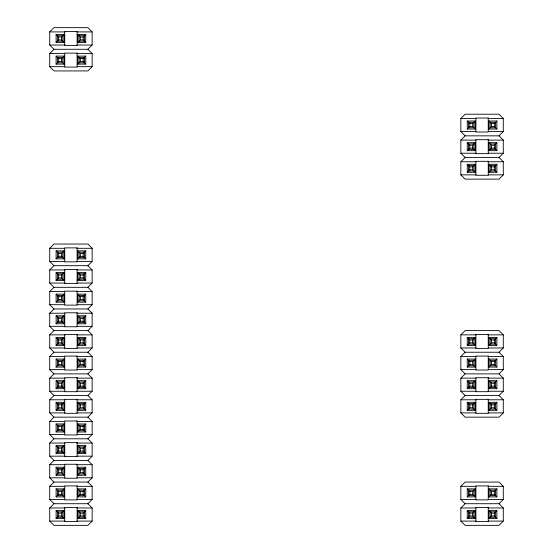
<?xml version="1.0" encoding="UTF-8"?>
<svg xmlns="http://www.w3.org/2000/svg" width="553" height="553" viewBox="0 0 553 553"><rect width="100%" height="100%" fill="white"/><g stroke="black" fill="none" stroke-linecap="round" stroke-linejoin="round"><path stroke-width="0.83" d="M49.715 31.908L53.973 27.65L87.879 27.65L92.144 31.908L92.144 45.028L87.879 49.286L53.973 49.286L49.715 45.028L49.715 31.908L64.749 31.908M56.102 42.47L58.659 39.92L61.556 39.92L64.113 42.47L64.113 34.466L56.102 34.466L56.102 42.47L64.113 42.47M61.556 39.92L61.556 37.023L64.113 34.466M87.879 49.286L92.144 53.551L92.144 66.671L87.879 70.929L53.973 70.929L49.715 66.671L49.715 53.551L53.973 49.286M56.102 64.113L58.659 61.556L61.556 61.556L64.113 64.113L64.113 56.102L56.102 56.102L56.102 64.113L64.113 64.113M61.556 61.556L61.556 58.659L64.113 56.102M77.745 42.47L80.303 39.92L83.199 39.92L85.75 42.47L77.745 42.47L77.745 34.466L85.75 34.466L85.75 42.47M83.199 39.92L83.199 37.023L85.75 34.466M77.745 64.113L80.303 61.556L83.199 61.556L85.75 64.113L77.745 64.113L77.745 56.102L85.75 56.102L85.75 64.113M83.199 61.556L83.199 58.659L85.75 56.102M49.715 248.304L53.973 244.039L87.879 244.039L92.144 248.304L92.144 261.424L87.879 265.682L53.973 265.682L49.715 261.424L49.715 248.304L64.749 248.304M56.102 258.866L58.659 256.309L61.556 256.309L64.113 258.866L64.113 250.855L56.102 250.855L56.102 258.866L64.113 258.866M61.556 256.309L61.556 253.412L64.113 250.855M53.973 287.318L49.715 291.576L49.715 304.696L53.973 308.961L87.879 308.961L92.144 304.696L92.144 291.576L87.879 287.318L53.973 287.318L49.715 283.06L49.715 269.94L53.973 265.682M56.102 280.502L58.659 277.952L61.556 277.952L64.113 280.502L64.113 272.498L56.102 272.498L56.102 280.502L64.113 280.502M61.556 277.952L61.556 275.048L64.113 272.498M77.745 258.866L80.303 256.309L83.199 256.309L85.75 258.866L77.745 258.866L77.745 250.855L85.75 250.855L85.75 258.866M83.199 256.309L83.199 253.412L85.75 250.855M56.102 302.145L58.659 299.588L61.556 299.588L64.113 302.145L64.113 294.134L56.102 294.134L56.102 302.145L64.113 302.145M61.556 299.588L61.556 296.691L64.113 294.134M77.745 280.502L80.303 277.952L83.199 277.952L85.75 280.502L77.745 280.502L77.745 272.498L85.75 272.498L85.75 280.502M83.199 277.952L83.199 275.048L85.75 272.498M53.973 330.597L49.715 334.855L49.715 347.975L53.973 352.24L87.879 352.24L92.144 347.975L92.144 334.855L87.879 330.597L53.973 330.597L49.715 326.339L49.715 313.219L53.973 308.961M87.879 287.318L92.144 283.06L92.144 269.94L87.879 265.682M56.102 323.781L58.659 321.224L61.556 321.224L64.113 323.781L64.113 315.777L56.102 315.777L56.102 323.781L64.113 323.781M56.102 315.777L58.659 318.328L61.556 318.328L64.113 315.777M77.745 302.145L80.303 299.588L83.199 299.588L85.75 302.145L77.745 302.145L77.745 294.134L85.75 294.134L85.75 302.145M83.199 299.588L83.199 296.691L85.75 294.134M56.102 345.425L58.659 342.867L61.556 342.867L64.113 345.425L64.113 337.413L56.102 337.413L56.102 345.425L64.113 345.425M61.556 342.867L61.556 339.971L64.113 337.413M77.745 323.781L80.303 321.224L83.199 321.224L85.75 323.781L77.745 323.781L77.745 315.777L85.75 315.777L85.75 323.781M83.199 321.224L83.199 318.328L85.75 315.777M53.973 373.876L49.715 378.134L49.715 391.254L53.973 395.513L87.879 395.513L92.144 391.254L92.144 378.134L87.879 373.876L53.973 373.876L49.715 369.618L49.715 356.498L53.973 352.24M87.879 330.597L92.144 326.339L92.144 313.219L87.879 308.961M56.102 367.061L58.659 364.503L61.556 364.503L64.113 367.061L64.113 359.049L56.102 359.049L56.102 367.061L64.113 367.061M61.556 364.503L61.556 361.607L64.113 359.049M77.745 345.425L80.303 342.867L83.199 342.867L85.75 345.425L77.745 345.425L77.745 337.413L85.75 337.413L85.75 345.425M83.199 342.867L83.199 339.971L85.75 337.413M56.102 388.697L58.659 386.146L61.556 386.146L64.113 388.697L64.113 380.692L56.102 380.692L56.102 388.697L64.113 388.697M61.556 386.146L61.556 383.25L64.113 380.692M77.745 367.061L80.303 364.503L83.199 364.503L85.75 367.061L77.745 367.061L77.745 359.049L85.75 359.049L85.75 367.061M83.199 364.503L83.199 361.607L85.75 359.049M53.973 417.156L49.715 421.414L49.715 434.534L53.973 438.792L87.879 438.792L92.144 434.534L92.144 421.414L87.879 417.156L53.973 417.156L49.715 412.897L49.715 399.778L53.973 395.513M87.879 373.876L92.144 369.618L92.144 356.498L87.879 352.24M56.102 410.34L58.659 407.782L61.556 407.782L64.113 410.34L64.113 402.328L56.102 402.328L56.102 410.34L64.113 410.34M56.102 402.328L58.659 404.886L61.556 404.886L64.113 402.328M77.745 388.697L80.303 386.146L83.199 386.146L85.75 388.697L85.75 380.692L77.745 380.692L77.745 388.697L85.75 388.697M83.199 386.146L83.199 383.25L85.75 380.692M56.102 431.976L58.659 429.425L61.556 429.425L64.113 431.976L64.113 423.971L56.102 423.971L56.102 431.976L64.113 431.976M61.556 429.425L61.556 426.529L64.113 423.971M77.745 410.34L80.303 407.782L83.199 407.782L85.75 410.34L85.75 402.328L77.745 402.328L77.745 410.34L85.75 410.34M83.199 407.782L83.199 404.886L85.75 402.328M53.973 460.435L49.715 464.693L49.715 477.813L53.973 482.071L87.879 482.071L92.144 477.813L92.144 464.693L87.879 460.435L53.973 460.435L49.715 456.17L49.715 443.05L53.973 438.792M87.879 417.156L92.144 412.897L92.144 399.778L87.879 395.513M56.102 453.619L58.659 451.061L61.556 451.061L64.113 453.619L64.113 445.607L56.102 445.607L56.102 453.619L64.113 453.619M61.556 451.061L61.556 448.165L64.113 445.607M77.745 431.976L80.303 429.425L83.199 429.425L85.75 431.976L85.75 423.971L77.745 423.971L77.745 431.976L85.75 431.976M83.199 429.425L83.199 426.529L85.75 423.971M56.102 475.255L58.659 472.697L61.556 472.697L64.113 475.255L64.113 467.25L56.102 467.25L56.102 475.255L64.113 475.255M61.556 472.697L61.556 469.801L64.113 467.25M77.745 453.619L80.303 451.061L83.199 451.061L85.75 453.619L77.745 453.619L77.745 445.607L85.75 445.607L85.75 453.619M83.199 451.061L83.199 448.165L85.75 445.607M53.973 503.714L49.715 507.972L49.715 521.092L53.973 525.35L87.879 525.35L92.144 521.092L92.144 507.972L87.879 503.714L53.973 503.714L49.715 499.449L49.715 486.329L53.973 482.071M87.879 460.435L92.144 456.17L92.144 443.05L87.879 438.792M56.102 496.898L58.659 494.341L61.556 494.341L64.113 496.898L64.113 488.887L56.102 488.887L56.102 496.898L64.113 496.898M61.556 494.341L61.556 491.444L64.113 488.887M77.745 475.255L80.303 472.697L83.199 472.697L85.75 475.255L85.75 467.25L77.745 467.25L77.745 475.255L85.75 475.255M83.199 472.697L83.199 469.801L85.75 467.25M56.102 518.534L58.659 515.977L61.556 515.977L64.113 518.534L64.113 510.53L56.102 510.53L56.102 518.534L64.113 518.534M61.556 515.977L61.556 513.08L64.113 510.53M77.745 496.898L80.303 494.341L83.199 494.341L85.75 496.898L77.745 496.898L77.745 488.887L85.75 488.887L85.75 496.898M83.199 494.341L83.199 491.444L85.75 488.887M460.856 118.466L465.121 114.208L499.027 114.208L503.285 118.466L503.285 131.586L499.027 135.844L465.121 135.844L460.856 131.586L460.856 118.466L475.898 118.466M87.879 503.714L92.144 499.449L92.144 486.329L87.879 482.071M77.745 518.534L80.303 515.977L83.199 515.977L85.75 518.534L85.75 510.53L77.745 510.53L77.745 518.534L85.75 518.534M83.199 515.977L83.199 513.08L85.75 510.53M467.25 129.029L469.801 126.471L472.697 126.471L475.255 129.029L475.255 121.024L467.25 121.024L467.25 129.029L475.255 129.029M472.697 126.471L472.697 123.575L475.255 121.024M465.121 157.487L460.856 161.746L460.856 174.866L465.121 179.124L499.027 179.124L503.285 174.866L503.285 161.746L499.027 157.487L465.121 157.487L460.856 153.222L460.856 140.103L465.121 135.844M467.25 150.672L469.801 148.114L472.697 148.114L475.255 150.672L475.255 142.66L467.25 142.66L467.25 150.672L475.255 150.672M472.697 148.114L472.697 145.218L475.255 142.66M488.887 129.029L491.444 126.471L494.341 126.471L496.898 129.029L488.887 129.029L488.887 121.024L496.898 121.024L496.898 129.029M494.341 126.471L494.341 123.575L496.898 121.024M467.25 172.308L469.801 169.75L472.697 169.75L475.255 172.308L475.255 164.303L467.25 164.303L467.25 172.308L475.255 172.308M472.697 169.75L472.697 166.854L475.255 164.303M488.887 150.672L491.444 148.114L494.341 148.114L496.898 150.672L488.887 150.672L488.887 142.66L496.898 142.66L496.898 150.672M494.341 148.114L494.341 145.218L496.898 142.66M499.027 157.487L503.285 153.222L503.285 140.103L499.027 135.844M488.887 172.308L491.444 169.75L494.341 169.75L496.898 172.308L496.898 164.303L488.887 164.303L488.887 172.308L496.898 172.308M494.341 169.75L494.341 166.854L496.898 164.303M460.856 334.855L465.121 330.597L499.027 330.597L503.285 334.855L503.285 347.975L499.027 352.24L465.121 352.24L460.856 347.975L460.856 334.855L475.898 334.855M467.25 345.425L469.801 342.867L472.697 342.867L475.255 345.425L475.255 337.413L467.25 337.413L467.25 345.425L475.255 345.425M472.697 342.867L472.697 339.971L475.255 337.413M465.121 373.876L460.856 378.134L460.856 391.254L465.121 395.513L499.027 395.513L503.285 391.254L503.285 378.134L499.027 373.876L465.121 373.876L460.856 369.618L460.856 356.498L465.121 352.24M467.25 367.061L469.801 364.503L472.697 364.503L475.255 367.061L475.255 359.049L467.25 359.049L467.25 367.061L475.255 367.061M472.697 364.503L472.697 361.607L475.255 359.049M488.887 345.425L491.444 342.867L494.341 342.867L496.898 345.425L496.898 337.413L488.887 337.413L488.887 345.425L496.898 345.425M494.341 342.867L494.341 339.971L496.898 337.413M467.25 388.697L469.801 386.146L472.697 386.146L475.255 388.697L475.255 380.692L467.25 380.692L467.25 388.697L475.255 388.697M467.25 380.692L469.801 383.25L472.697 383.25L475.255 380.692M488.887 367.061L491.444 364.503L494.341 364.503L496.898 367.061L496.898 359.049L488.887 359.049L488.887 367.061L496.898 367.061M494.341 364.503L494.341 361.607L496.898 359.049M499.027 395.513L503.285 399.778L503.285 412.897L499.027 417.156L465.121 417.156L460.856 412.897L460.856 399.778L465.121 395.513M499.027 373.876L503.285 369.618L503.285 356.498L499.027 352.24M467.25 410.34L469.801 407.782L472.697 407.782L475.255 410.34L475.255 402.328L467.25 402.328L467.25 410.34L475.255 410.34M467.25 402.328L469.801 404.886L472.697 404.886L475.255 402.328M488.887 388.697L491.444 386.146L494.341 386.146L496.898 388.697L496.898 380.692L488.887 380.692L488.887 388.697L496.898 388.697M494.341 386.146L494.341 383.25L496.898 380.692M488.887 410.34L491.444 407.782L494.341 407.782L496.898 410.34L496.898 402.328L488.887 402.328L488.887 410.34L496.898 410.34M494.341 407.782L494.341 404.886L496.898 402.328M460.856 486.329L465.121 482.071L499.027 482.071L503.285 486.329L503.285 499.449L499.027 503.714L465.121 503.714L460.856 499.449L460.856 486.329L475.898 486.329M467.25 496.898L469.801 494.341L472.697 494.341L475.255 496.898L475.255 488.887L467.25 488.887L467.25 496.898L475.255 496.898M472.697 494.341L472.697 491.444L475.255 488.887M499.027 503.714L503.285 507.972L503.285 521.092L499.027 525.35L465.121 525.35L460.856 521.092L460.856 507.972L465.121 503.714M467.25 518.534L469.801 515.977L472.697 515.977L475.255 518.534L475.255 510.53L467.25 510.53L467.25 518.534L475.255 518.534M472.697 515.977L472.697 513.08L475.255 510.53M488.887 496.898L491.444 494.341L494.341 494.341L496.898 496.898L496.898 488.887L488.887 488.887L488.887 496.898L496.898 496.898M494.341 494.341L494.341 491.444L496.898 488.887M488.887 518.534L491.444 515.977L494.341 515.977L496.898 518.534L496.898 510.53L488.887 510.53L488.887 518.534L496.898 518.534M494.341 515.977L494.341 513.08L496.898 510.53M77.102 31.908L92.144 31.908M56.102 34.466L58.659 37.023L61.556 37.023M77.745 34.466L80.303 37.023L83.199 37.023M49.715 45.028L64.749 45.028M77.102 45.028L92.144 45.028M49.715 53.551L64.749 53.551M77.102 53.551L92.144 53.551M56.102 56.102L58.659 58.659L61.556 58.659M77.745 56.102L80.303 58.659L83.199 58.659M49.715 66.671L64.749 66.671M77.102 66.671L92.144 66.671M488.251 118.466L503.285 118.466M467.25 121.024L469.801 123.575L472.697 123.575M488.887 121.024L491.444 123.575L494.341 123.575M460.856 131.586L475.898 131.586M488.251 131.586L503.285 131.586M460.856 140.103L475.898 140.103M488.251 140.103L503.285 140.103M467.25 142.66L469.801 145.218L472.697 145.218M488.887 142.66L491.444 145.218L494.341 145.218M460.856 153.222L475.898 153.222M488.251 153.222L503.285 153.222M460.856 161.746L475.898 161.746M488.251 161.746L503.285 161.746M467.25 164.303L469.801 166.854L472.697 166.854M488.887 164.303L491.444 166.854L494.341 166.854M460.856 174.866L475.898 174.866M488.251 174.866L503.285 174.866M77.102 248.304L92.144 248.304M56.102 250.855L58.659 253.412L61.556 253.412M77.745 250.855L80.303 253.412L83.199 253.412M49.715 261.424L64.749 261.424M77.102 261.424L92.144 261.424M49.715 269.94L64.749 269.94M77.102 269.94L92.144 269.94M56.102 272.498L58.659 275.048L61.556 275.048M77.745 272.498L80.303 275.048L83.199 275.048M49.715 283.06L64.749 283.06M77.102 283.06L92.144 283.06M49.715 291.576L64.749 291.576M77.102 291.576L92.144 291.576M56.102 294.134L58.659 296.691L61.556 296.691M77.745 294.134L80.303 296.691L83.199 296.691M49.715 304.696L64.749 304.696M77.102 304.696L92.144 304.696M49.715 313.219L64.749 313.219M77.102 313.219L92.144 313.219M77.745 315.777L80.303 318.328L83.199 318.328M49.715 326.339L64.749 326.339M77.102 326.339L92.144 326.339M49.715 334.855L64.749 334.855M77.102 334.855L92.144 334.855M488.251 334.855L503.285 334.855M56.102 337.413L58.659 339.971L61.556 339.971M77.745 337.413L80.303 339.971L83.199 339.971M467.25 337.413L469.801 339.971L472.697 339.971M488.887 337.413L491.444 339.971L494.341 339.971M49.715 347.975L64.749 347.975M77.102 347.975L92.144 347.975M460.856 347.975L475.898 347.975M488.251 347.975L503.285 347.975M49.715 356.498L64.749 356.498M77.102 356.498L92.144 356.498M460.856 356.498L475.898 356.498M488.251 356.498L503.285 356.498M56.102 359.049L58.659 361.607L61.556 361.607M77.745 359.049L80.303 361.607L83.199 361.607M467.25 359.049L469.801 361.607L472.697 361.607M488.887 359.049L491.444 361.607L494.341 361.607M49.715 369.618L64.749 369.618M77.102 369.618L92.144 369.618M460.856 369.618L475.898 369.618M488.251 369.618L503.285 369.618M49.715 378.134L64.749 378.134M77.102 378.134L92.144 378.134M460.856 378.134L475.898 378.134M488.251 378.134L503.285 378.134M56.102 380.692L58.659 383.25L61.556 383.25M77.745 380.692L80.303 383.25L83.199 383.25M488.887 380.692L491.444 383.25L494.341 383.25M49.715 391.254L64.749 391.254M77.102 391.254L92.144 391.254M460.856 391.254L475.898 391.254M488.251 391.254L503.285 391.254M49.715 399.778L64.749 399.778M77.102 399.778L92.144 399.778M460.856 399.778L475.898 399.778M488.251 399.778L503.285 399.778M77.745 402.328L80.303 404.886L83.199 404.886M488.887 402.328L491.444 404.886L494.341 404.886M49.715 412.897L64.749 412.897M77.102 412.897L92.144 412.897M460.856 412.897L475.898 412.897M488.251 412.897L503.285 412.897M49.715 421.414L64.749 421.414M77.102 421.414L92.144 421.414M56.102 423.971L58.659 426.529L61.556 426.529M77.745 423.971L80.303 426.529L83.199 426.529M49.715 434.534L64.749 434.534M77.102 434.534L92.144 434.534M49.715 443.05L64.749 443.05M77.102 443.05L92.144 443.05M56.102 445.607L58.659 448.165L61.556 448.165M77.745 445.607L80.303 448.165L83.199 448.165M49.715 456.17L64.749 456.17M77.102 456.17L92.144 456.17M49.715 464.693L64.749 464.693M77.102 464.693L92.144 464.693M56.102 467.25L58.659 469.801L61.556 469.801M77.745 467.25L80.303 469.801L83.199 469.801M49.715 477.813L64.749 477.813M77.102 477.813L92.144 477.813M49.715 486.329L64.749 486.329M77.102 486.329L92.144 486.329M488.251 486.329L503.285 486.329M56.102 488.887L58.659 491.444L61.556 491.444M77.745 488.887L80.303 491.444L83.199 491.444M467.25 488.887L469.801 491.444L472.697 491.444M488.887 488.887L491.444 491.444L494.341 491.444M49.715 499.449L64.749 499.449M77.102 499.449L92.144 499.449M460.856 499.449L475.898 499.449M488.251 499.449L503.285 499.449M49.715 507.972L64.749 507.972M77.102 507.972L92.144 507.972M460.856 507.972L475.898 507.972M488.251 507.972L503.285 507.972M56.102 510.53L58.659 513.08L61.556 513.08M77.745 510.53L80.303 513.08L83.199 513.08M467.25 510.53L469.801 513.08L472.697 513.08M488.887 510.53L491.444 513.08L494.341 513.08M49.715 521.092L64.749 521.092M77.102 521.092L92.144 521.092M460.856 521.092L475.898 521.092M488.251 521.092L503.285 521.092M491.444 123.575L491.444 126.471M491.444 145.218L491.444 148.114M491.444 166.854L491.444 169.75M491.444 339.971L491.444 342.867M491.444 361.607L491.444 364.503M491.444 383.25L491.444 386.146M491.444 404.886L491.444 407.782M491.444 491.444L491.444 494.341M491.444 513.08L491.444 515.977M472.697 383.25L472.697 386.146M472.697 404.886L472.697 407.782M469.801 123.575L469.801 126.471M469.801 145.218L469.801 148.114M469.801 166.854L469.801 169.75M469.801 339.971L469.801 342.867M469.801 361.607L469.801 364.503M469.801 383.25L469.801 386.146M469.801 404.886L469.801 407.782M469.801 491.444L469.801 494.341M469.801 513.08L469.801 515.977M80.303 37.023L80.303 39.92M80.303 58.659L80.303 61.556M80.303 253.412L80.303 256.309M80.303 275.048L80.303 277.952M80.303 296.691L80.303 299.588M80.303 318.328L80.303 321.224M80.303 339.971L80.303 342.867M80.303 361.607L80.303 364.503M80.303 383.25L80.303 386.146M80.303 404.886L80.303 407.782M80.303 426.529L80.303 429.425M80.303 448.165L80.303 451.061M80.303 469.801L80.303 472.697M80.303 491.444L80.303 494.341M80.303 513.08L80.303 515.977M61.556 318.328L61.556 321.224M61.556 404.886L61.556 407.782M58.659 37.023L58.659 39.92M58.659 58.659L58.659 61.556M58.659 253.412L58.659 256.309M58.659 275.048L58.659 277.952M58.659 296.691L58.659 299.588M58.659 318.328L58.659 321.224M58.659 339.971L58.659 342.867M58.659 361.607L58.659 364.503M58.659 383.25L58.659 386.146M58.659 404.886L58.659 407.782M58.659 426.529L58.659 429.425M58.659 448.165L58.659 451.061M58.659 469.801L58.659 472.697M58.659 491.444L58.659 494.341M58.659 513.08L58.659 515.977M77.102 31.486L64.749 31.486L64.749 45.457L77.102 45.457L77.102 31.486M62.835 35.745L57.381 35.745L57.381 41.199L62.835 41.199L62.835 35.745M84.471 35.745L79.024 35.745L79.024 41.199L84.471 41.199L84.471 35.745M77.102 53.123L64.749 53.123L64.749 67.093L77.102 67.093L77.102 53.123M62.835 57.381L57.381 57.381L57.381 62.835L62.835 62.835L62.835 57.381M84.471 57.381L79.024 57.381L79.024 62.835L84.471 62.835L84.471 57.381M488.251 118.038L475.898 118.038L475.898 132.015L488.251 132.015L488.251 118.038M473.976 122.303L468.529 122.303L468.529 127.75L473.976 127.75L473.976 122.303M495.619 122.303L490.165 122.303L490.165 127.75L495.619 127.75L495.619 122.303M488.251 139.681L475.898 139.681L475.898 153.651L488.251 153.651L488.251 139.681M473.976 143.939L468.529 143.939L468.529 149.393L473.976 149.393L473.976 143.939M495.619 143.939L490.165 143.939L490.165 149.393L495.619 149.393L495.619 143.939M488.251 161.317L475.898 161.317L475.898 175.287L488.251 175.287L488.251 161.317M473.976 165.575L468.529 165.575L468.529 171.029L473.976 171.029L473.976 165.575M495.619 165.575L490.165 165.575L490.165 171.029L495.619 171.029L495.619 165.575M77.102 247.875L64.749 247.875L64.749 261.846L77.102 261.846L77.102 247.875M62.835 252.133L57.381 252.133L57.381 257.587L62.835 257.587L62.835 252.133M84.471 252.133L79.024 252.133L79.024 257.587L84.471 257.587L84.471 252.133M77.102 269.511L64.749 269.511L64.749 283.489L77.102 283.489L77.102 269.511M62.835 273.776L57.381 273.776L57.381 279.224L62.835 279.224L62.835 273.776M84.471 273.776L79.024 273.776L79.024 279.224L84.471 279.224L84.471 273.776M77.102 291.154L64.749 291.154L64.749 305.125L77.102 305.125L77.102 291.154M62.835 295.413L57.381 295.413L57.381 300.867L62.835 300.867L62.835 295.413M84.471 295.413L79.024 295.413L79.024 300.867L84.471 300.867L84.471 295.413M77.102 312.791L64.749 312.791L64.749 326.761L77.102 326.761L77.102 312.791M62.835 317.049L57.381 317.049L57.381 322.503L62.835 322.503L62.835 317.049M84.471 317.049L79.024 317.049L79.024 322.503L84.471 322.503L84.471 317.049M77.102 334.434L64.749 334.434L64.749 348.404L77.102 348.404L77.102 334.434M488.251 334.434L475.898 334.434L475.898 348.404L488.251 348.404L488.251 334.434M62.835 338.692L57.381 338.692L57.381 344.146L62.835 344.146L62.835 338.692M84.471 338.692L79.024 338.692L79.024 344.146L84.471 344.146L84.471 338.692M473.976 338.692L468.529 338.692L468.529 344.146L473.976 344.146L473.976 338.692M495.619 338.692L490.165 338.692L490.165 344.146L495.619 344.146L495.619 338.692M77.102 356.07L64.749 356.07L64.749 370.04L77.102 370.04L77.102 356.07M488.251 356.07L475.898 356.07L475.898 370.04L488.251 370.04L488.251 356.07M62.835 360.328L57.381 360.328L57.381 365.782L62.835 365.782L62.835 360.328M84.471 360.328L79.024 360.328L79.024 365.782L84.471 365.782L84.471 360.328M473.976 360.328L468.529 360.328L468.529 365.782L473.976 365.782L473.976 360.328M495.619 360.328L490.165 360.328L490.165 365.782L495.619 365.782L495.619 360.328M77.102 377.713L64.749 377.713L64.749 391.683L77.102 391.683L77.102 377.713M488.251 377.713L475.898 377.713L475.898 391.683L488.251 391.683L488.251 377.713M62.835 381.971L57.381 381.971L57.381 387.425L62.835 387.425L62.835 381.971M84.471 381.971L79.024 381.971L79.024 387.425L84.471 387.425L84.471 381.971M473.976 381.971L468.529 381.971L468.529 387.425L473.976 387.425L473.976 381.971M495.619 381.971L490.165 381.971L490.165 387.425L495.619 387.425L495.619 381.971M77.102 399.349L64.749 399.349L64.749 413.319L77.102 413.319L77.102 399.349M488.251 399.349L475.898 399.349L475.898 413.319L488.251 413.319L488.251 399.349M62.835 403.607L57.381 403.607L57.381 409.061L62.835 409.061L62.835 403.607M84.471 403.607L79.024 403.607L79.024 409.061L84.471 409.061L84.471 403.607M473.976 403.607L468.529 403.607L468.529 409.061L473.976 409.061L473.976 403.607M495.619 403.607L490.165 403.607L490.165 409.061L495.619 409.061L495.619 403.607M77.102 420.985L64.749 420.985L64.749 434.962L77.102 434.962L77.102 420.985M62.835 425.25L57.381 425.25L57.381 430.697L62.835 430.697L62.835 425.25M84.471 425.25L79.024 425.25L79.024 430.697L84.471 430.697L84.471 425.25M77.102 442.628L64.749 442.628L64.749 456.598L77.102 456.598L77.102 442.628M62.835 446.886L57.381 446.886L57.381 452.34L62.835 452.34L62.835 446.886M84.471 446.886L79.024 446.886L79.024 452.34L84.471 452.34L84.471 446.886M77.102 464.264L64.749 464.264L64.749 478.241L77.102 478.241L77.102 464.264M62.835 468.529L57.381 468.529L57.381 473.976L62.835 473.976L62.835 468.529M84.471 468.529L79.024 468.529L79.024 473.976L84.471 473.976L84.471 468.529M77.102 485.907L64.749 485.907L64.749 499.877L77.102 499.877L77.102 485.907M488.251 485.907L475.898 485.907L475.898 499.877L488.251 499.877L488.251 485.907M62.835 490.165L57.381 490.165L57.381 495.619L62.835 495.619L62.835 490.165M84.471 490.165L79.024 490.165L79.024 495.619L84.471 495.619L84.471 490.165M473.976 490.165L468.529 490.165L468.529 495.619L473.976 495.619L473.976 490.165M495.619 490.165L490.165 490.165L490.165 495.619L495.619 495.619L495.619 490.165M77.102 507.543L64.749 507.543L64.749 521.514L77.102 521.514L77.102 507.543M488.251 507.543L475.898 507.543L475.898 521.514L488.251 521.514L488.251 507.543M62.835 511.802L57.381 511.802L57.381 517.255L62.835 517.255L62.835 511.802M84.471 511.802L79.024 511.802L79.024 517.255L84.471 517.255L84.471 511.802M473.976 511.802L468.529 511.802L468.529 517.255L473.976 517.255L473.976 511.802M495.619 511.802L490.165 511.802L490.165 517.255L495.619 517.255L495.619 511.802"/></g></svg>
